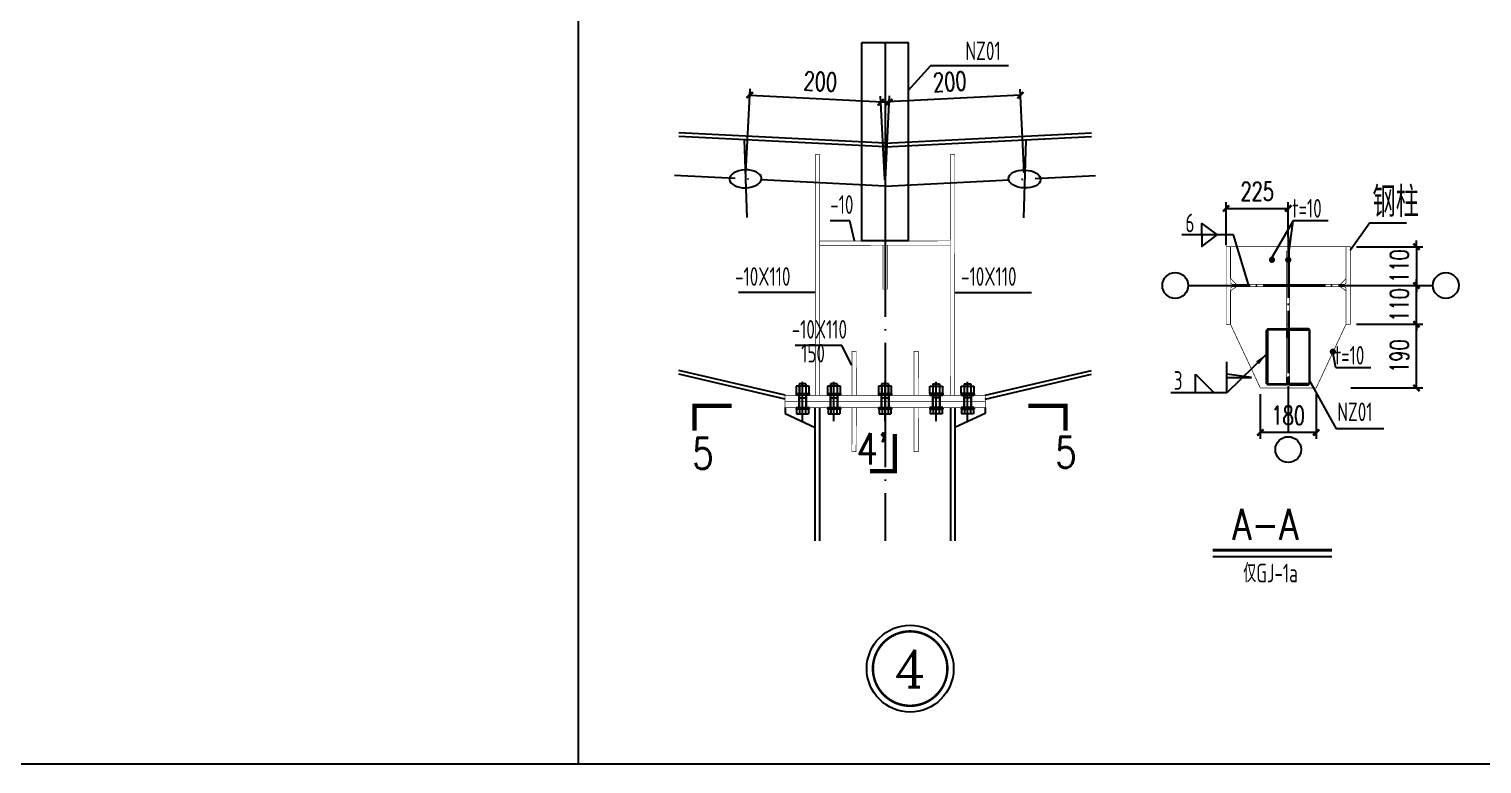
# Model space of a CAD drawing. Extents: x -33967 to 1773478, y -1022458 to -784650.
# Drawn here: x 1726597 to 1750000, y -1001805 to -989967 of the extents above; entities that cross this region are included whole.
import ezdxf
from ezdxf.enums import TextEntityAlignment as Align

# ---------------------------------------------------------------- set-up
doc = ezdxf.new("R2010")
doc.units = 0
doc.header["$LTSCALE"] = 1000
doc.header["$MEASUREMENT"] = 0
doc.linetypes.add('DASH', pattern=[0.35, 0.25, -0.1])
doc.linetypes.add('DOTE', pattern=[2.42, 2, -0.2, 0.02, -0.2])
for name, color, linetype in [('AXIS', 3, 'Continuous'), ('DOTE', 1, 'DOTE'), ('GL', 150, 'Continuous'), ('GZ', 50, 'Continuous'), ('LT', 27, 'Continuous'), ('NUM', 7, 'Continuous'), ('PUB_TEXT', 7, 'Continuous'), ('PZ', 202, 'Continuous'), ('TEXT', 7, 'Continuous'), ('THIN', 7, 'Continuous'), ('WELD', 7, 'Continuous')]:
    doc.layers.add(name, color=color, linetype=linetype)
doc.styles.add('_TCH_DIM_T3', font='SIMPLEX', dxfattribs={"width": 0.705882, "bigfont": 'GBCBIG'})
doc.styles.add('C', font='tssdeng.shx', dxfattribs={"height": 3, "bigfont": 'tssdchn.shx'})
doc.styles.add('COMPLEX', font='COMPLEX')
doc.styles.add('SIM-TSSC', font='simplex.shx', dxfattribs={"width": 0.8, "bigfont": 'tssdchn.shx'})
doc.styles.get("Standard").update_dxf_attribs({"font": 'gbenor.shx', "bigfont": 'gbcbig.shx'})
doc.styles.add('TSSD_Dimension', font='Tssdeng.shx', dxfattribs={"width": 0.8, "bigfont": 'hztxt.shx'})
doc.styles.add('TSSD_Label', font='tssdeng.shx', dxfattribs={"width": 0.7, "bigfont": 'hztxt.shx'})
doc.styles.add('TSSD_Norm', font='tssdeng.shx', dxfattribs={"bigfont": 'hztxt.shx'})
doc.styles.add('TSSD_Num', font='Tssdeng.shx', dxfattribs={"width": 0.7, "bigfont": 'hztxt.shx'})
doc.dimstyles.new('TCH_100_5', dxfattribs={"dimtxt": 297.5, "dimasz": 100, "dimexe": 100, "dimexo": 100, "dimgap": 126.25, "dimtad": 1, "dimdec": 0, "dimlfac": 0.2, "dimzin": 0, "dimdsep": 46, "dimtxsty": '_TCH_DIM_T3', "dimblk": 'ARCHTICK', "dimcen": 0.09, "dimclrd": 126, "dimclre": 126, "dimclrt": 7, "dimazin": 2, "dimtfac": 1, "dimtdec": 0, "dimtix": 1, "dimtmove": 2, "dimatfit": 3, "dimfxl": 1, "dimtolj": 1, "dimtzin": 0, "dimarcsym": 0})
doc.dimstyles.new('TSSD_10_100', dxfattribs={"dimtxt": 300, "dimasz": 100, "dimexe": 100, "dimexo": 250, "dimgap": 100, "dimtad": 1, "dimdec": 0, "dimlfac": 0.1, "dimzin": 0, "dimdsep": 46, "dimtxsty": 'TSSD_Dimension', "dimblk": 'ARCHTICK', "dimblk1": 'ARCHTICK', "dimblk2": 'ARCHTICK', "dimcen": 0, "dimdle": 100, "dimclrt": 7, "dimadec": 0, "dimazin": 0, "dimtfac": 1, "dimtdec": 0, "dimtix": 1, "dimtmove": 2, "dimatfit": 3, "dimfxl": 1, "dimtolj": 1, "dimtzin": 0, "dimarcsym": 0})
doc.dimstyles.new('TSSD_LEADER_STYLE_200.0', dxfattribs={"dimtxt": 0.18, "dimasz": 200, "dimexe": 0.18, "dimexo": 0.0625, "dimgap": 0.09, "dimtad": 0, "dimtih": 1, "dimtoh": 1, "dimdec": 4, "dimzin": 0, "dimdsep": 46, "dimtxsty": 'Standard', "dimcen": 0.09, "dimadec": 0, "dimazin": 0, "dimtfac": 1, "dimtdec": 4, "dimtofl": 0, "dimtmove": 0, "dimatfit": 3, "dimfxl": 1, "dimtolj": 1, "dimtzin": 0, "dimarcsym": 0})

# ---------------------------------------------------------------- blocks, each defined once
blk = doc.blocks.new('ts_idx2')
at = {"color": 0, "linetype": 'ByBlock', "lineweight": -2, "const_width": 0.0333}
blk.add_lwpolyline([(-0.5, 0, 1), (0.5, 0, 1)], format="xyb", close=True, dxfattribs=at)
at = {"color": 0, "linetype": 'ByBlock', "lineweight": -2}
blk.add_circle((0, 0), 0.583, dxfattribs=at)
at = {"color": 0, "linetype": 'ByBlock', "lineweight": -2, "style": 'TSSD_Num', "width": 0.7}
blk.add_attdef('A', text='', height=0.5, dxfattribs=at).set_placement((0, 0), align=Align.MIDDLE_CENTER)
blk = doc.blocks.new('_ArchTick')
at = {"color": 0, "linetype": 'ByBlock', "const_width": 0.4}
blk.add_lwpolyline([(-0.5, -0.5), (0.5, 0.5)], dxfattribs=at)
blk = doc.blocks.new('*D642')
at = {"layer": 'Defpoints', "color": 0, "transparency": 16777216}
for p in [(1740453, -991143), (1738137, -992379, -2), (1740385, -992492, 18)]:
    blk.add_point(p, dxfattribs=at)
at = {"layer": 'GL', "color": 126, "lineweight": -2, "transparency": 16777216}
for p, q in [((1738142, -992279), (1738210, -990930)), ((1738205, -991030), (1740453, -991143)), ((1740390, -992392), (1740458, -991043))]:
    blk.add_line(p, q, dxfattribs=at)
at = {"layer": 'GL', "color": 126, "lineweight": -2, "transparency": 16777216, "xscale": 100, "yscale": 100, "zscale": 100}
for p, rotation in [((1738205, -991030), 177.1138742828365), ((1740453, -991143), 357.1138742828365)]:
    blk.add_blockref('_ArchTick', p, dxfattribs=dict(at, rotation=rotation))
at = {"layer": 'GL', "color": 7, "transparency": 16777216, "insert": (1739343, -990812), "char_height": 297.5, "attachment_point": 5, "rotation": 357.1139, "style": '_TCH_DIM_T3'}
blk.add_mtext('\\A1;200', dxfattribs=at)
blk = doc.blocks.new('*D643')
at = {"layer": 'Defpoints', "color": 0, "transparency": 16777216}
for p in [(1740317, -991147), (1740385, -992496, 18), (1742633, -992382, -2)]:
    blk.add_point(p, dxfattribs=at)
at = {"layer": 'GL', "color": 126, "lineweight": -2, "transparency": 16777216}
for p, q in [((1740380, -992396), (1740312, -991047)), ((1742565, -991033), (1740317, -991147)), ((1742628, -992283), (1742560, -990933))]:
    blk.add_line(p, q, dxfattribs=at)
at = {"layer": 'GL', "color": 126, "lineweight": -2, "transparency": 16777216, "xscale": 100, "yscale": 100, "zscale": 100}
for p, rotation in [((1740317, -991147), 182.8861257170655), ((1742565, -991033), 2.886125717065519)]:
    blk.add_blockref('_ArchTick', p, dxfattribs=dict(at, rotation=rotation))
at = {"layer": 'GL', "color": 7, "transparency": 16777216, "insert": (1741428, -990815), "char_height": 297.5, "attachment_point": 5, "rotation": 2.8861, "style": '_TCH_DIM_T3'}
blk.add_mtext('\\A1;200', dxfattribs=at)
blk = doc.blocks.new('*D644')
at = {"layer": 'Defpoints', "color": 0, "transparency": 16777216}
for p in [(1746880, -992856), (1746880, -993422), (1745880, -993548)]:
    blk.add_point(p, dxfattribs=at)
at = {"layer": 'GL', "color": 126, "lineweight": -2, "transparency": 16777216}
for p, q in [((1745880, -993448), (1745880, -992756)), ((1746880, -993322), (1746880, -992756)), ((1745880, -992856), (1746880, -992856))]:
    blk.add_line(p, q, dxfattribs=at)
at = {"layer": 'GL', "color": 126, "lineweight": -2, "transparency": 16777216, "xscale": 100, "yscale": 100, "zscale": 100, "rotation": 180}
blk.add_blockref('_ArchTick', (1745880, -992856), dxfattribs=at)
at = {"layer": 'GL', "color": 126, "lineweight": -2, "transparency": 16777216, "xscale": 100, "yscale": 100, "zscale": 100}
blk.add_blockref('_ArchTick', (1746880, -992856), dxfattribs=at)
at = {"layer": 'GL', "color": 7, "transparency": 16777216, "insert": (1746380, -992581), "char_height": 297.5, "attachment_point": 5, "style": '_TCH_DIM_T3'}
blk.add_mtext('\\A1;225', dxfattribs=at)
blk = doc.blocks.new('*D645')
at = {"layer": 'Defpoints', "color": 0, "transparency": 16777216}
for p in [(1746430, -995749), (1747330, -995749), (1746430, -996466)]:
    blk.add_point(p, dxfattribs=at)
at = {"layer": 'GL', "color": 126, "lineweight": -2, "transparency": 16777216}
for p, q in [((1746430, -995849), (1746430, -996566)), ((1747330, -995849), (1747330, -996566)), ((1747330, -996466), (1746430, -996466))]:
    blk.add_line(p, q, dxfattribs=at)
at = {"layer": 'GL', "color": 126, "lineweight": -2, "transparency": 16777216, "xscale": 100, "yscale": 100, "zscale": 100, "rotation": 180}
blk.add_blockref('_ArchTick', (1746430, -996466), dxfattribs=at)
at = {"layer": 'GL', "color": 126, "lineweight": -2, "transparency": 16777216, "xscale": 100, "yscale": 100, "zscale": 100}
blk.add_blockref('_ArchTick', (1747330, -996466), dxfattribs=at)
at = {"layer": 'GL', "color": 7, "transparency": 16777216, "insert": (1746880, -996191), "char_height": 297.5, "attachment_point": 5, "style": '_TCH_DIM_T3'}
blk.add_mtext('\\A1;180', dxfattribs=at)
blk = doc.blocks.new('*D646')
at = {"layer": 'Defpoints', "color": 0, "transparency": 16777216}
for p in [(1747880, -994098), (1748946, -994098), (1747880, -994723)]:
    blk.add_point(p, dxfattribs=at)
at = {"layer": 'GL', "color": 126, "lineweight": -2, "transparency": 16777216}
for p, q in [((1747980, -994098), (1749046, -994098)), ((1748946, -994098), (1748946, -993998)), ((1748946, -994723), (1748946, -994098)), ((1747980, -994723), (1749046, -994723)), ((1748946, -994723), (1748946, -994823))]:
    blk.add_line(p, q, dxfattribs=at)
at = {"layer": 'GL', "color": 126, "lineweight": -2, "transparency": 16777216, "xscale": 100, "yscale": 100, "zscale": 100}
for p, rotation in [((1748946, -994098), 270), ((1748946, -994723), 90)]:
    blk.add_blockref('_ArchTick', p, dxfattribs=dict(at, rotation=rotation))
at = {"layer": 'GL', "color": 7, "transparency": 16777216, "insert": (1748671, -994411), "char_height": 297.5, "attachment_point": 5, "rotation": 90, "style": '_TCH_DIM_T3'}
blk.add_mtext('\\A1;110', dxfattribs=at)
blk = doc.blocks.new('*D647')
at = {"layer": 'Defpoints', "color": 0, "transparency": 16777216}
for p in [(1747880, -993473), (1747880, -994098), (1748946, -994098)]:
    blk.add_point(p, dxfattribs=at)
at = {"layer": 'GL', "color": 126, "lineweight": -2, "transparency": 16777216}
for p, q in [((1747980, -993473), (1749046, -993473)), ((1748946, -993473), (1748946, -993373)), ((1748946, -993473), (1748946, -994098)), ((1747980, -994098), (1749046, -994098)), ((1748946, -994098), (1748946, -994198))]:
    blk.add_line(p, q, dxfattribs=at)
at = {"layer": 'GL', "color": 126, "lineweight": -2, "transparency": 16777216, "xscale": 100, "yscale": 100, "zscale": 100}
for p, rotation in [((1748946, -993473), 270), ((1748946, -994098), 90)]:
    blk.add_blockref('_ArchTick', p, dxfattribs=dict(at, rotation=rotation))
at = {"layer": 'GL', "color": 7, "transparency": 16777216, "insert": (1748671, -993786), "char_height": 297.5, "attachment_point": 5, "rotation": 90, "style": '_TCH_DIM_T3'}
blk.add_mtext('\\A1;110', dxfattribs=at)
blk = doc.blocks.new('*D648')
at = {"layer": 'Defpoints', "color": 0, "transparency": 16777216}
for p in [(1747880, -994723), (1748946, -994723), (1747790, -995749)]:
    blk.add_point(p, dxfattribs=at)
at = {"layer": 'GL', "color": 126, "lineweight": -2, "transparency": 16777216}
for p, q in [((1747980, -994723), (1749046, -994723)), ((1748946, -995749), (1748946, -994723)), ((1747890, -995749), (1749046, -995749))]:
    blk.add_line(p, q, dxfattribs=at)
at = {"layer": 'GL', "color": 126, "lineweight": -2, "transparency": 16777216, "xscale": 100, "yscale": 100, "zscale": 100}
for p, rotation in [((1748946, -994723), 90), ((1748946, -995749), 270)]:
    blk.add_blockref('_ArchTick', p, dxfattribs=dict(at, rotation=rotation))
at = {"layer": 'GL', "color": 7, "transparency": 16777216, "insert": (1748671, -995236), "char_height": 297.5, "attachment_point": 5, "rotation": 90, "style": '_TCH_DIM_T3'}
blk.add_mtext('\\A1;190', dxfattribs=at)

msp = doc.modelspace()

# ---------------------------------------------------------------- hatches: boundary and pattern name
at = {"layer": 'AXIS'}
h = msp.add_hatch(color=256, dxfattribs=at)
h.paths.add_polyline_path([(1746290.3, -995578.5), (1745890.3, -995328.5), (1745890.3, -995578.5)], flags=16)
edge = h.paths.add_edge_path()
edge.add_line((1746290.3, -995578.5), (1745890.3, -995328.5))
edge.add_line((1745890.3, -995578.5), (1746290.3, -995578.5))
edge.add_line((1745890.3, -995828.5), (1745890.3, -995328.5))

# ---------------------------------------------------------------- linework, layer by layer
at = {"transparency": 16777216}
for p, q in [((1738952.8, -995722.2, 17.8), (1738952.9, -995840.2, 17.8)), ((1739160.7, -995722.2, 17.8), (1738952.8, -995722.2, 17.8)), ((1739111.8, -995680.2, 17.8), (1739001.8, -995680.2, 17.8)), ((1739001.8, -995680.2, 17.8), (1739001.8, -995905.2, 17.8)), ((1739004.8, -995722.2, 17.8), (1739004.8, -995840.2, 17.8)), ((1739056.8, -996282.7, 17.8), (1739056.8, -995647.7, 17.8)), ((1739108.7, -995722.2, 17.8), (1739108.7, -995840.2, 17.8)), ((1739108.9, -995680.2, 17.8), (1739111.8, -995680.2, 17.8)), ((1739111.8, -995680.2, 17.8), (1739111.8, -995905.2, 17.8)), ((1739160.7, -995840.2, 17.8), (1739160.7, -995722.2, 17.8)), ((1739457.7, -995722.2, -1.9), (1739457.7, -995840.2, -1.9)), ((1739665.5, -995722.2, -1.9), (1739457.7, -995722.2, -1.9)), ((1739616.6, -995680.2, -1.9), (1739506.6, -995680.2, -1.9)), ((1739506.6, -995680.2, -1.9), (1739506.6, -995905.2, -1.9)), ((1739509.6, -995722.2, -1.9), (1739509.6, -995840.2, -1.9)), ((1739561.6, -996282.7, -1.9), (1739561.6, -995647.7, -1.9)), ((1739613.6, -995722.2, -1.9), (1739613.6, -995840.2, -1.9)), ((1739613.8, -995680.2, -1.9), (1739616.6, -995680.2, -1.9)), ((1739616.6, -995680.2, -1.9), (1739616.6, -995905.2, -1.9)), ((1739665.5, -995840.2, -1.9), (1739665.5, -995722.2, -1.9)), ((1740281.4, -995722.2, 18.1), (1740281.4, -995840.2, 18.1)), ((1740489.3, -995722.2, 18.1), (1740281.4, -995722.2, 18.1)), ((1740440.3, -995680.2, 18.1), (1740330.3, -995680.2, 18.1)), ((1740330.3, -995680.2, 18.1), (1740330.3, -995905.2, 18.1)), ((1740333.4, -995722.2, 18.1), (1740333.4, -995840.2, 18.1)), ((1740385.3, -996282.7, 18.1), (1740385.3, -995647.7, 18.1)), ((1740437.3, -995722.2, 18.1), (1740437.3, -995840.2, 18.1)), ((1740437.5, -995680.2, 18.1), (1740440.3, -995680.2, 18.1)), ((1740440.3, -995680.2, 18.1), (1740440.3, -995905.2, 18.1)), ((1740489.3, -995840.2, 18.1), (1740489.3, -995722.2, 18.1)), ((1741105.2, -995722.2, -1.9), (1741313, -995722.2, -1.9)), ((1741105.2, -995840.2, -1.9), (1741105.2, -995722.2, -1.9)), ((1741154.1, -995680.2, -1.9), (1741264.1, -995680.2, -1.9)), ((1741156.9, -995680.2, -1.9), (1741154.1, -995680.2, -1.9)), ((1741154.1, -995680.2, -1.9), (1741154.1, -995905.2, -1.9)), ((1741157.1, -995722.2, -1.9), (1741157.1, -995840.2, -1.9)), ((1741209.1, -996282.7, -1.9), (1741209.1, -995647.7, -1.9)), ((1741261.1, -995722.2, -1.9), (1741261, -995840.2, -1.9)), ((1741264.1, -995680.2, -1.9), (1741264.1, -995905.2, -1.9)), ((1741313, -995722.2, -1.9), (1741313, -995840.2, -1.9)), ((1741610, -995722.2, 17.8), (1741817.8, -995722.2, 17.8)), ((1741610, -995840.2, 17.8), (1741610, -995722.2, 17.8)), ((1741658.9, -995680.2, 17.8), (1741768.9, -995680.2, 17.8)), ((1741661.8, -995680.2, 17.8), (1741658.9, -995680.2, 17.8)), ((1741658.9, -995680.2, 17.8), (1741658.9, -995905.2, 17.8)), ((1741662, -995722.2, 17.8), (1741662, -995840.2, 17.8)), ((1741713.9, -996282.7, 17.8), (1741713.9, -995647.7, 17.8)), ((1741765.9, -995722.2, 17.8), (1741765.9, -995840.2, 17.8)), ((1741768.9, -995680.2, 17.8), (1741768.9, -995905.2, 17.8)), ((1741817.8, -995722.2, 17.8), (1741817.8, -995840.2, 17.8)), ((1738951.8, -995840.2, 17.8), (1738951.8, -995865.2, 17.8)), ((1738951.8, -995840.2, 17.8), (1739161.8, -995840.2, 17.8)), ((1738951.8, -995865.2, 17.8), (1738954.6, -995865.2, 17.8)), ((1739161.8, -995865.2, 17.8), (1738951.8, -995865.2, 17.8)), ((1738996.8, -995865.2, 17.8), (1738996.8, -995905.2, 17.8)), ((1738996.8, -995905.2, 17.8), (1739116.8, -995905.2, 17.8)), ((1738996.8, -995905.2, 17.8), (1738999.7, -995905.2, 17.8)), ((1738998.5, -995905.2, 17.8), (1738996.8, -995905.2, 17.8)), ((1738996.8, -995905.2, 17.8), (1738996.8, -996065.2, 17.8)), ((1739001.8, -995905.2, 17.8), (1739001.8, -996065.2, 17.8)), ((1739111.8, -995905.2, 17.8), (1739111.8, -996065.2, 17.8)), ((1739116.8, -995865.2, 17.8), (1739113.8, -995865.2, 17.8)), ((1739115.1, -995865.2, 17.8), (1739116.8, -995865.2, 17.8)), ((1739116.8, -995865.2, 17.8), (1739116.8, -995905.2, 17.8)), ((1739116.8, -995905.2, 17.8), (1739116.8, -996065.2, 17.8)), ((1739161.8, -995840.2, 17.8), (1739161.8, -995865.2, 17.8)), ((1739456.6, -995840.2, -1.9), (1739456.6, -995865.2, -1.9)), ((1739456.6, -995840.2, -1.9), (1739666.6, -995840.2, -1.9)), ((1739456.6, -995865.2, -1.9), (1739459.5, -995865.2, -1.9)), ((1739666.6, -995865.2, -1.9), (1739456.6, -995865.2, -1.9)), ((1739501.6, -995865.2, -1.9), (1739501.6, -995905.2, -1.9)), ((1739501.6, -995905.2, -1.9), (1739621.6, -995905.2, -1.9)), ((1739501.6, -995905.2, -1.9), (1739504.5, -995905.2, -1.9)), ((1739503.3, -995905.2, -1.9), (1739501.6, -995905.2, -1.9)), ((1739501.6, -995905.2, -1.9), (1739501.6, -996065.2, -1.9)), ((1739506.6, -995905.2, -1.9), (1739506.6, -996065.2, -1.9)), ((1739616.6, -995905.2, -1.9), (1739616.6, -996065.2, -1.9)), ((1739621.6, -995865.2, -1.9), (1739618.7, -995865.2, -1.9)), ((1739619.9, -995865.2, -1.9), (1739621.6, -995865.2, -1.9)), ((1739621.6, -995865.2, -1.9), (1739621.6, -995905.2, -1.9)), ((1739621.6, -995905.2, -1.9), (1739621.6, -996065.2, -1.9)), ((1739666.6, -995840.2, -1.9), (1739666.6, -995865.2, -1.9)), ((1740280.3, -995840.2, 18.1), (1740280.3, -995865.2, 18.1)), ((1740280.3, -995840.2, 18.1), (1740490.3, -995840.2, 18.1)), ((1740280.3, -995865.2, 18.1), (1740283.2, -995865.2, 18.1)), ((1740490.3, -995865.2, 18.1), (1740280.3, -995865.2, 18.1)), ((1740325.3, -995865.2, 18.1), (1740325.3, -995905.2, 18.1)), ((1740325.3, -995905.2, 18.1), (1740445.3, -995905.2, 18.1)), ((1740325.3, -995905.2, 18.1), (1740328.3, -995905.2, 18.1)), ((1740327, -995905.2, 18.1), (1740325.3, -995905.2, 18.1)), ((1740325.3, -995905.2, 18.1), (1740325.3, -996065.2, 18.1)), ((1740330.3, -995905.2, 18.1), (1740330.3, -996065.2, 18.1)), ((1740440.3, -995905.2, 18.1), (1740440.3, -996065.2, 18.1)), ((1740445.3, -995865.2, 18.1), (1740442.4, -995865.2, 18.1)), ((1740443.7, -995865.2, 18.1), (1740445.3, -995865.2, 18.1)), ((1740445.3, -995865.2, 18.1), (1740445.3, -995905.2, 18.1)), ((1740445.3, -995905.2, 18.1), (1740445.3, -996065.2, 18.1)), ((1740490.3, -995840.2, 18.1), (1740490.3, -995865.2, 18.1)), ((1741104.1, -995840.2, -1.9), (1741104.1, -995865.2, -1.9)), ((1741314.1, -995840.2, -1.9), (1741104.1, -995840.2, -1.9)), ((1741104.1, -995865.2, -1.9), (1741314.1, -995865.2, -1.9)), ((1741149.1, -995865.2, -1.9), (1741152, -995865.2, -1.9)), ((1741150.8, -995865.2, -1.9), (1741149.1, -995865.2, -1.9)), ((1741149.1, -995865.2, -1.9), (1741149.1, -995905.2, -1.9)), ((1741269.1, -995905.2, -1.9), (1741149.1, -995905.2, -1.9)), ((1741149.1, -995905.2, -1.9), (1741149.1, -996065.2, -1.9)), ((1741154.1, -995905.2, -1.9), (1741154.1, -996065.2, -1.9)), ((1741264.1, -995905.2, -1.9), (1741264.1, -996065.2, -1.9)), ((1741269.1, -995905.2, -1.9), (1741266.1, -995905.2, -1.9)), ((1741267.4, -995905.2, -1.9), (1741269.1, -995905.2, -1.9)), ((1741269.1, -995865.2, -1.9), (1741269.1, -995905.2, -1.9)), ((1741269.1, -995905.2, -1.9), (1741269.1, -996065.2, -1.9)), ((1741314.1, -995865.2, -1.9), (1741311.2, -995865.2, -1.9)), ((1741314.1, -995840.2, -1.9), (1741314.1, -995865.2, -1.9)), ((1741608.9, -995840.2, 17.8), (1741608.9, -995865.2, 17.8)), ((1741818.9, -995840.2, 17.8), (1741608.9, -995840.2, 17.8)), ((1741608.9, -995865.2, 17.8), (1741818.9, -995865.2, 17.8)), ((1741653.9, -995865.2, 17.8), (1741656.9, -995865.2, 17.8)), ((1741655.6, -995865.2, 17.8), (1741653.9, -995865.2, 17.8)), ((1741653.9, -995865.2, 17.8), (1741653.9, -995905.2, 17.8)), ((1741773.9, -995905.2, 17.8), (1741653.9, -995905.2, 17.8)), ((1741653.9, -995905.2, 17.8), (1741653.9, -996065.2, 17.8)), ((1741658.9, -995905.2, 17.8), (1741658.9, -996065.2, 17.8)), ((1741768.9, -995905.2, 17.8), (1741768.9, -996065.2, 17.8)), ((1741773.9, -995905.2, 17.8), (1741771, -995905.2, 17.8)), ((1741772.2, -995905.2, 17.8), (1741773.9, -995905.2, 17.8)), ((1741773.9, -995865.2, 17.8), (1741773.9, -995905.2, 17.8)), ((1741773.9, -995905.2, 17.8), (1741773.9, -996065.2, 17.8)), ((1741818.9, -995865.2, 17.8), (1741816.1, -995865.2, 17.8)), ((1741818.9, -995840.2, 17.8), (1741818.9, -995865.2, 17.8)), ((1738951.8, -996065.2, 17.8), (1739161.8, -996065.2, 17.8)), ((1738951.8, -996065.2, 17.8), (1738951.8, -996090.2, 17.8)), ((1739161.8, -996090.2, 17.8), (1738951.8, -996090.2, 17.8)), ((1738961.5, -996090.2, 17.8), (1738961.5, -996162.8, 17.8)), ((1738961.5, -996162.8, 17.8), (1739152, -996162.8, 17.8)), ((1738996.8, -996065.2, 17.8), (1738999.7, -996065.2, 17.8)), ((1738998.5, -996065.2, 17.8), (1738996.8, -996065.2, 17.8)), ((1739001.8, -996065.2, 17.8), (1739001.8, -996090.2, 17.8)), ((1739009.1, -996090.2, 17.8), (1739009.2, -996162.8, 17.8)), ((1739104.4, -996090.2, 17.8), (1739104.4, -996162.8, 17.8)), ((1739111.8, -996065.2, 17.8), (1739111.8, -996090.2, 17.8)), ((1739152, -996090.2, 17.8), (1739152, -996162.8, 17.8)), ((1739161.8, -996065.2, 17.8), (1739158.9, -996065.2, 17.8)), ((1739161.8, -996065.2, 17.8), (1739161.8, -996090.2, 17.8)), ((1739456.6, -996065.2, -1.9), (1739666.6, -996065.2, -1.9)), ((1739456.6, -996065.2, -1.9), (1739456.6, -996090.2, -1.9)), ((1739666.6, -996090.2, -1.9), (1739456.6, -996090.2, -1.9)), ((1739466.4, -996090.2, -1.9), (1739466.4, -996162.8, -1.9)), ((1739466.4, -996162.8, -1.9), (1739656.9, -996162.8, -1.9)), ((1739501.6, -996065.2, -1.9), (1739504.6, -996065.2, -1.9)), ((1739503.3, -996065.2, -1.9), (1739501.6, -996065.2, -1.9)), ((1739506.6, -996065.2, -1.9), (1739506.6, -996090.2, -1.9)), ((1739514, -996090.2, -1.9), (1739514, -996162.8, -1.9)), ((1739609.2, -996090.2, -1.9), (1739609.2, -996162.8, -1.9)), ((1739616.6, -996065.2, -1.9), (1739616.6, -996090.2, -1.9)), ((1739656.9, -996090.2, -1.9), (1739656.9, -996162.8, -1.9)), ((1739666.6, -996065.2, -1.9), (1739663.8, -996065.2, -1.9)), ((1739666.6, -996065.2, -1.9), (1739666.6, -996090.2, -1.9)), ((1740280.3, -996065.2, 18.1), (1740490.3, -996065.2, 18.1)), ((1740280.3, -996065.2, 18.1), (1740280.3, -996090.2, 18.1)), ((1740490.3, -996090.2, 18.1), (1740280.3, -996090.2, 18.1)), ((1740290.1, -996090.2, 18.1), (1740290.1, -996162.8, 18.1)), ((1740290.1, -996162.8, 18.1), (1740480.6, -996162.8, 18.1)), ((1740325.3, -996065.2, 18.1), (1740328.3, -996065.2, 18.1)), ((1740327, -996065.2, 18.1), (1740325.3, -996065.2, 18.1)), ((1740330.3, -996065.2, 18.1), (1740330.3, -996090.2, 18.1)), ((1740337.7, -996090.2, 18.1), (1740337.7, -996162.8, 18.1)), ((1740433, -996090.2, 18.1), (1740433, -996162.8, 18.1)), ((1740440.3, -996065.2, 18.1), (1740440.3, -996090.2, 18.1)), ((1740480.6, -996090.2, 18.1), (1740480.6, -996162.8, 18.1)), ((1740490.3, -996065.2, 18.1), (1740487.5, -996065.2, 18.1)), ((1740490.3, -996065.2, 18.1), (1740490.3, -996090.2, 18.1)), ((1741104.1, -996065.2, -1.9), (1741106.9, -996065.2, -1.9)), ((1741314.1, -996065.2, -1.9), (1741104.1, -996065.2, -1.9)), ((1741104.1, -996065.2, -1.9), (1741104.1, -996090.2, -1.9)), ((1741104.1, -996090.2, -1.9), (1741314.1, -996090.2, -1.9)), ((1741113.8, -996090.2, -1.9), (1741113.8, -996162.8, -1.9)), ((1741304.3, -996162.8, -1.9), (1741113.8, -996162.8, -1.9)), ((1741154.1, -996065.2, -1.9), (1741154.1, -996090.2, -1.9)), ((1741161.4, -996090.2, -1.9), (1741161.4, -996162.8, -1.9)), ((1741256.7, -996090.2, -1.9), (1741256.7, -996162.8, -1.9)), ((1741264.1, -996065.2, -1.9), (1741264.1, -996090.2, -1.9)), ((1741269.1, -996065.2, -1.9), (1741266.1, -996065.2, -1.9)), ((1741267.4, -996065.2, -1.9), (1741269.1, -996065.2, -1.9)), ((1741304.3, -996090.2, -1.9), (1741304.3, -996162.8, -1.9)), ((1741314.1, -996065.2, -1.9), (1741314.1, -996090.2, -1.9)), ((1741608.9, -996065.2, 17.8), (1741611.8, -996065.2, 17.8)), ((1741818.9, -996065.2, 17.8), (1741608.9, -996065.2, 17.8)), ((1741608.9, -996065.2, 17.8), (1741608.9, -996090.2, 17.8)), ((1741608.9, -996090.2, 17.8), (1741818.9, -996090.2, 17.8)), ((1741618.7, -996090.2, 17.8), (1741618.7, -996162.8, 17.8)), ((1741809.2, -996162.8, 17.8), (1741618.7, -996162.8, 17.8)), ((1741658.9, -996065.2, 17.8), (1741658.9, -996090.2, 17.8)), ((1741666.3, -996090.2, 17.8), (1741666.3, -996162.8, 17.8)), ((1741761.5, -996090.2, 17.8), (1741761.5, -996162.8, 17.8)), ((1741768.9, -996065.2, 17.8), (1741768.9, -996090.2, 17.8)), ((1741773.9, -996065.2, 17.8), (1741771, -996065.2, 17.8)), ((1741772.2, -996065.2, 17.8), (1741773.9, -996065.2, 17.8)), ((1741809.2, -996090.2, 17.8), (1741809.2, -996162.8, 17.8)), ((1741818.9, -996065.2, 17.8), (1741818.9, -996090.2, 17.8))]:
    msp.add_line(p, q, dxfattribs=at)
for p, q in [((1738773.8, -996065.6, 15.9), (1738773.8, -996162.5, 15.9)), ((1738773.8, -996162.5, 15.9), (1739259.1, -996383.1, -1.8)), ((1741996.9, -996162.5, 15.9), (1741511.6, -996383.1, -1.8)), ((1741996.9, -996065.6, 15.9), (1741996.9, -996162.5, 15.9))]:
    msp.add_line(p, q)
at = {"layer": 'AXIS'}
for p, q in [((1735443.2, -939872.6), (1735443.2, -1001805.2)), ((1741117.4, -990561.2, 18.1), (1740760.3, -990955.4, 18.1)), ((1742376.1, -990561.2, 18.1), (1741117.4, -990561.2, 18.1)), ((1739818.3, -993054.2, -11.2), (1739503.6, -993054.2, -11.2)), ((1739891.7, -993379.7, 18.1), (1739818.3, -993054.2, -11.2)), ((1746956.8, -993056.1), (1746593.5, -993684.6)), ((1746880, -993663.1), (1746956.8, -993056.1)), ((1747524.7, -993056.1), (1746956.8, -993056.1)), ((1748196.5, -993090.3), (1747880, -993533.5)), ((1748196.5, -993090.3), (1748787.2, -993090.3)), ((1739261.9, -994211.3, -2), (1738024.4, -994211.3, -2)), ((1741508.8, -994211.3, -2), (1742746.3, -994211.3, -2)), ((1739690.5, -995064.2, -2), (1738936.1, -995064.2, -2)), ((1739851.6, -995383.1, 18.1), (1739690.5, -995064.2, -2)), ((1745890.3, -995828.5, -5653.4), (1745890.3, -995329.3, -5653.4)), ((1747644.2, -995423.6), (1747598.5, -995164.4)), ((1745386.3, -995528.5, -5653.4), (1745686.3, -995828.5, -5653.4)), ((1745386.3, -995828.5, -5653.4), (1745386.3, -995528.5, -5653.4)), ((1746290.3, -995578.5, -5653.4), (1745890.3, -995528.5, -5653.4)), ((1745890.3, -995578.5, -5653.4), (1746290.3, -995578.5, -5653.4)), ((1748212, -995423.6), (1747644.2, -995423.6)), ((1747215, -995624.2), (1747652.4, -996405.5)), ((1745890.3, -995828.5, -5653.4), (1744986.3, -995828.5, -5653.4)), ((1748420.4, -996405.5), (1747652.4, -996405.5)), ((1657498, -1001805.2), (1761578.7, -1001805.2))]:
    msp.add_line(p, q, dxfattribs=at)
for points in [[(1745490.8, -993284.1), (1745490.8, -993100.3), (1745733.7, -993284.1), (1745490.8, -993284.1)], [(1745490.8, -993284.1), (1745490.8, -993467.9), (1745733.7, -993284.1), (1745490.8, -993284.1)]]:
    msp.add_lwpolyline(points, close=True, dxfattribs=at)
at = {"layer": 'AXIS', "const_width": 50}
for points in [[(1746593.5, -993684.6, -1), (1746643.5, -993684.6, -1)], [(1746855, -993684.6, -1), (1746905, -993684.6, -1)], [(1747573.5, -995164.4, -1), (1747623.5, -995164.4, -1)]]:
    msp.add_lwpolyline(points, format="xyb", close=True, dxfattribs=at)
at = {"layer": 'AXIS', "color": 3, "const_width": 70}
for points in [[(1737916.8, -996037.1), (1737316.8, -996037.1), (1737316.8, -996437.1)], [(1742692.9, -996037.1), (1743292.9, -996037.1), (1743292.9, -996437.1)], [(1740545.1, -996488.9), (1740545.1, -997088.9), (1740145.1, -997088.9)]]:
    msp.add_lwpolyline(points, dxfattribs=at)
at = {"layer": 'AXIS'}
for centre in [(1745060, -994098.3), (1749418.5, -994098.3), (1746880, -996741.2)]:
    msp.add_circle(centre, 207.7, dxfattribs=at)
at = {"layer": 'DOTE'}
for p, q in [((1740385.3, -990182.8, 18.1), (1740385.3, -998213.8, 18.1)), ((1740385.3, -990182.8, 18.1), (1740385.3, -998213.8, 18.1)), ((1738116.5, -991754, -2), (1738157.9, -993004, -2)), ((1738116.5, -991754, -2), (1738157.9, -993004, -2)), ((1742654.2, -991757.5, -12.1), (1742612.8, -993007.5, -12.1)), ((1742654.2, -991757.5, -12.1), (1742612.8, -993007.5, -12.1)), ((1740385.3, -992495.8, 8), (1736993.5, -992326.2, 8)), ((1740385.3, -992495.8, 8), (1736993.5, -992326.2, 8)), ((1740385.3, -992495.8, 8), (1743777.2, -992326.2, 8)), ((1740385.3, -992495.8, 8), (1743777.2, -992326.2, 8))]:
    msp.add_line(p, q, dxfattribs=at)
at = {"layer": 'DOTE', "color": 1, "linetype": 'DOTE', "ltscale": 0.5}
for p, q in [((1746880, -993298.3), (1746880, -996458.4)), ((1745267.7, -994098.3), (1749210.7, -994098.3))]:
    msp.add_line(p, q, dxfattribs=at)
at = {"layer": 'GL'}
for p, q in [((1740385.3, -991805, 8), (1737062.4, -991638.8, 8)), ((1740385.3, -991805, 8), (1737062.4, -991638.8, 8)), ((1740385.3, -991865, 8), (1737062.4, -991698.9, 8)), ((1740385.3, -991865, 8), (1737062.4, -991698.9, 8)), ((1740385.3, -991805, 8), (1743708.3, -991638.8, 8)), ((1740385.3, -991805, 8), (1743708.3, -991638.8, 8)), ((1740385.3, -991865, 8), (1743708.3, -991698.9, 8)), ((1740385.3, -991865, 8), (1743708.3, -991698.9, 8)), ((1738773.8, -995866.8, 15.9), (1737062.4, -995466.4, -1.3)), ((1738773.8, -995866.8, 15.9), (1737062.4, -995466.4, -1.3)), ((1738774, -995926.8, 15.9), (1737062.4, -995526.4, -1.3)), ((1738774, -995926.8, 15.9), (1737062.4, -995526.4, -1.3)), ((1741996.7, -995926.8, 15.9), (1743708.3, -995526.4, -1.3)), ((1741996.7, -995926.8, 15.9), (1743708.3, -995526.4, -1.3)), ((1741996.9, -995866.8, 15.9), (1743708.3, -995466.4, -1.3)), ((1741996.9, -995866.8, 15.9), (1743708.3, -995466.4, -1.3))]:
    msp.add_line(p, q, dxfattribs=at)
at = {"layer": 'GZ'}
for p, q in [((1739261.6, -998213.8, -1), (1739261.6, -996064.9, -2)), ((1739331.6, -996064.9, -2), (1739331.6, -998213.8, -1)), ((1741441.6, -996064.9, -2), (1741441.6, -998213.8, -1)), ((1741511.6, -996064.9, -2), (1741511.6, -998213.8, -1))]:
    msp.add_line(p, q, dxfattribs=at)
at = {"layer": 'GZ', "const_width": 10}
msp.add_lwpolyline([(1745880, -993473.3), (1745880, -994723.3), (1745950, -994723.3), (1745950, -994137.6), (1745975, -994118.3), (1747786.8, -994118.3), (1747810, -994137.6), (1747810, -994723.3), (1747880, -994723.3), (1747880, -993473.3), (1747810, -993473.3), (1747810, -994058.3), (1747787.6, -994078.3), (1745975, -994078.3), (1745950, -994058.3), (1745950, -993473.3), (1745880, -993473.3)], close=True, dxfattribs=at)
at = {"layer": 'LT'}
msp.add_line((1740385.3, -990182.8, 18.1), (1740385.3, -993379.4, 18.1), dxfattribs=at)
at = {"layer": 'LT', "elevation": 18.1}
msp.add_lwpolyline([(1740010.3, -990182.8), (1740760.3, -990182.8), (1740760.3, -993379.6), (1740010.3, -993379.6)], close=True, dxfattribs=at)
at = {"layer": 'LT'}
for points in [[(1746865, -995580.5), (1746880, -995580.5), (1746880, -995676.1), (1746857.5, -995698.6), (1746552.5, -995698.6), (1746530, -995676.1), (1746530, -994820.8), (1746552.5, -994798.3), (1746857.5, -994798.3), (1746880, -994820.8), (1746880, -994934.9), (1746865, -994934.9), (1746865, -994828.3), (1746850, -994813.3), (1746560, -994813.3), (1746545, -994828.3), (1746545, -995668.6), (1746560, -995683.6), (1746850, -995683.6), (1746865, -995668.6), (1746865, -995580.5)], [(1746895, -995580.5), (1746880, -995580.5), (1746880, -995676.1), (1746902.5, -995698.6), (1747207.5, -995698.6), (1747230, -995676.1), (1747230, -994820.8), (1747207.5, -994798.3), (1746902.5, -994798.3), (1746880, -994820.8), (1746880, -994934.9), (1746895, -994934.9), (1746895, -994828.3), (1746910, -994813.3), (1747200, -994813.3), (1747215, -994828.3), (1747215, -995668.6), (1747200, -995683.6), (1746910, -995683.6), (1746895, -995668.6), (1746895, -995580.5)]]:
    msp.add_lwpolyline(points, close=True, dxfattribs=at)
at = {"layer": 'LT', "extrusion": (0, 0, -1)}
msp.add_ellipse((1738137.2, -992379.5, -2), major_axis=(-257.8, -8.6), ratio=0.5594898, start_param=-1.5707963, end_param=4.712389, dxfattribs=at)
at = {"layer": 'LT'}
msp.add_ellipse((1742633.5, -992382.9, -12.1), major_axis=(257.8, -8.6), ratio=0.5594898, start_param=-1.5707963, end_param=4.712389, dxfattribs=at)
at = {"layer": 'NUM', "color": 3, "const_width": 50}
msp.add_lwpolyline([(1745664.8, -998361.3), (1747583.8, -998361.3)], dxfattribs=at)
at = {"layer": 'NUM', "color": 3}
msp.add_lwpolyline([(1745664.8, -998461.3), (1747583.8, -998461.3)], dxfattribs=at)
at = {"layer": 'PZ', "const_width": 10}
for points, elevation in [([(1739261.2, -991988.3), (1739330.3, -991988.3), (1739331.6, -995864.9), (1739262.4, -995864.9)], -2), ([(1741509.5, -991985.5), (1741440.4, -991985.5), (1741439.1, -995864.9), (1741508.3, -995864.9)], -2), ([(1741439.8, -993378.8), (1741439.8, -993448), (1739330.9, -993449.2), (1739330.9, -993380.1)], 18.1), ([(1740350.7, -994157), (1740419.9, -994157), (1740421.2, -993448.6), (1740352, -993448.6)], 18.1), ([(1739850.8, -995157.2), (1739919.9, -995157.2), (1739921.2, -995865.6), (1739852.1, -995865.6)], 18.1), ([(1740919.9, -995157.2), (1740850.8, -995157.2), (1740849.5, -995865.6), (1740918.6, -995865.6)], 18.1), ([(1739850.3, -996774), (1739919.4, -996774), (1739921.1, -996065.6), (1739852, -996065.6)], 18.1), ([(1740920.4, -996774), (1740851.3, -996774), (1740849.6, -996065.6), (1740918.7, -996065.6)], 18.1)]:
    msp.add_lwpolyline(points, close=True, dxfattribs=dict(at, elevation=elevation))
at = {"layer": 'PZ', "const_width": 11.2}
for points in [[(1745950, -993473.3), (1745950, -993987.9), (1746040.4, -994078.3), (1747721, -994078.3), (1747810, -993989.2), (1747810, -993473.3), (1745950, -993473.3)], [(1746043.4, -994118.3), (1745950, -994183), (1745950, -994723.3), (1746430, -995748.6), (1746880, -995748.6)], [(1747716.7, -994118.3), (1746043.4, -994118.3)], [(1747716.7, -994118.3), (1747810, -994183), (1747810, -994723.3), (1747330, -995748.6), (1746880, -995748.6)]]:
    msp.add_lwpolyline(points, dxfattribs=at)
for points in [[(1746855, -994078.3), (1746905, -994078.3), (1746905, -993548.3), (1746855, -993548.3)], [(1746855, -994118.3), (1746905, -994118.3), (1746905, -994723.3), (1746855, -994723.3)]]:
    msp.add_lwpolyline(points, close=True, dxfattribs=at)
at = {"layer": 'PZ', "color": 8, "linetype": 'DASH', "const_width": 10}
msp.add_lwpolyline([(1746855, -994118.3), (1746905, -994118.3), (1746905, -995698.6), (1746855, -995698.6)], close=True, dxfattribs=at)
at = {"layer": 'PZ', "transparency": 16777216, "const_width": 10, "elevation": 18.1}
for points in [[(1738773.8, -995965.6), (1741999.6, -995965.6), (1741999.6, -995865.6), (1738773.8, -995865.6)], [(1738773.8, -995965.6), (1741999.6, -995965.6), (1741999.6, -996065.6), (1738773.8, -996065.6)]]:
    msp.add_lwpolyline(points, close=True, dxfattribs=at)

# ---------------------------------------------------------------- block references
at = {"layer": 'AXIS'}
ref = msp.add_blockref('ts_idx2', (1740789.6, -1000269.2), dxfattribs=dict(at, xscale=1200, yscale=1200, zscale=1200))
ref.add_attrib('9', '4', dxfattribs={"layer": 'THIN', "height": 600, "style": 'COMPLEX'}).set_placement((1740789.6, -1000269.2), align=Align.MIDDLE_CENTER)

# ---------------------------------------------------------------- texts
at = {"layer": 'AXIS', "color": 3, "style": 'SIM-TSSC', "width": 0.8}
for s, p in [("4'", (1739925.7, -996978.9)), ('5', (1737280.6, -997051.8)), ('5', (1743128.4, -997033.8))]:
    msp.add_text(s, height=500, dxfattribs=at).set_placement(p)
at = {"layer": 'PUB_TEXT'}
for s, height, style, width, p in [('钢柱', 490, 'C', 0.8, (1748238.1, -992997)), ('6', 300, 'TSSD_Dimension', 0.7, (1745223.4, -993240.7))]:
    msp.add_text(s, height=height, dxfattribs=dict(at, style=style, width=width)).set_placement(p)
at = {"layer": 'PUB_TEXT', "linetype": 'ByBlock', "transparency": 16777216, "style": 'SIM-TSSC', "width": 0.8}
msp.add_text('A-A', height=500, dxfattribs=at).set_placement((1745980.8, -998193.6))
at = {"layer": 'TEXT', "style": 'TSSD_Norm', "width": 0.7}
for s, p in [('NZ01', (1741679.6, -990467.8, 18.1)), ('-10', (1739502.2, -992944.2, 6.9)), ('t=10', (1746943.8, -993004.7)), ('-10X110', (1737969.2, -994102.9, -2)), ('-10X110', (1741610.4, -994102.9, -2)), ('-10X110', (1738881.1, -994954.4, -2)), ('150', (1739033.4, -995338.3, 5.3)), ('t=10', (1747631.1, -995372.2)), ('NZ01', (1747669.7, -996283.1)), ('仅GJ-1a', (1746156, -998880.1))]:
    msp.add_text(s, height=300, dxfattribs=at).set_placement(p)
at = {"layer": 'WELD', "style": 'TSSD_Label', "width": 0.7}
msp.add_text('3', height=300, dxfattribs=at).set_placement((1745036.3, -995778.5, -5653.4))

# ---------------------------------------------------------------- dimensions: what is measured, and where the dimension line sits
at = {"layer": 'GL'}
for p1, p2, distance, picture, middle in [((1738137.2, -992379, -2), (1740385.3, -992492.4, 18.1), 1350.9, '*D642', (1739343.1, -990811.8)), ((1742633.5, -992382.5, -12.1), (1740385.3, -992495.8, 8), -1350.9, '*D643', (1741427.6, -990815.3, -10.1))]:
    dim = msp.add_aligned_dim(p1=p1, p2=p2, distance=distance, text='200', dimstyle='TCH_100_5', dxfattribs=at)
    dim.commit()
    dim.dimension.update_dxf_attribs({"geometry": picture, "text_midpoint": middle})
dim = msp.add_linear_dim(base=(1746880, -992855.8), p1=(1745880, -993548.3), p2=(1746880, -993422.4), text='225', dimstyle='TCH_100_5', dxfattribs=at)
dim.commit()
dim.dimension.update_dxf_attribs({"geometry": '*D644', "text_midpoint": (1746380, -992580.8)})
for base, p1, p2, angle, text, picture, middle in [((1748945.8, -994098.3), (1747880, -993473.3), (1747880, -994098.3), 270, '110', '*D647', (1748670.8, -993785.8)), ((1748945.8, -994098.3), (1747880, -994723.3), (1747880, -994098.3), 90, '110', '*D646', (1748670.8, -994410.8)), ((1748945.8, -994723.3), (1747789.7, -995748.6), (1747880, -994723.3), 270, '190', '*D648', (1748670.8, -995236))]:
    dim = msp.add_linear_dim(base=base, p1=p1, p2=p2, angle=angle, text=text, dimstyle='TCH_100_5', dxfattribs=at)
    dim.commit()
    dim.dimension.update_dxf_attribs({"geometry": picture, "text_midpoint": middle})
dim = msp.add_linear_dim(base=(1746430, -996466.3), p1=(1747330, -995748.6), p2=(1746430, -995748.6), dimstyle='TCH_100_5', dxfattribs=at)
dim.commit()
dim.dimension.update_dxf_attribs({"geometry": '*D645', "text_midpoint": (1746880, -996191.3)})

# ---------------------------------------------------------------- leaders
at = {"layer": 'AXIS'}
for points, dimstyle in [([(1746237.8, -994083.3), (1745998.3, -993284.1), (1745166.1, -993284.1)], 'TSSD_10_100'), ([(1746530, -995201.6), (1745890.3, -995828.5)], 'TSSD_LEADER_STYLE_200.0')]:
    msp.add_leader(points, dimstyle=dimstyle, dxfattribs=at)

doc.saveas('drawing.dxf')
